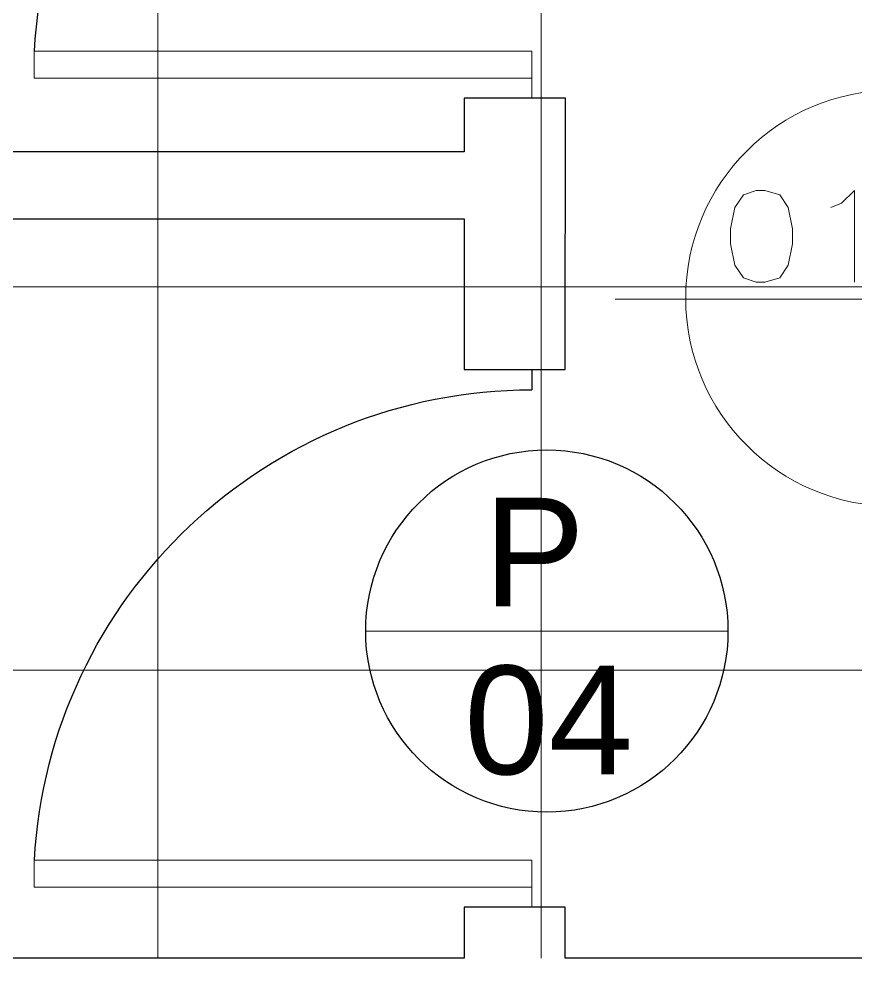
# Model space of a CAD drawing. Extents: x 3377 to 3790, y 1673 to 1846.
# Drawn here: x 3555.79 to 3556.944, y 1747.073 to 1748.404 of the extents above; entities that cross this region are included whole.
import ezdxf
from ezdxf.enums import TextEntityAlignment as Align

# ---------------------------------------------------------------- set-up
doc = ezdxf.new("R2010")
doc.units = 0
doc.header["$LTSCALE"] = 2
for name, color, linetype, lineweight in [('. hachura', 8, 'Continuous', 0), ('. TEXTO', 7, 'Continuous', 0), ('VETRATE_sez_vetro', 151, 'Continuous', 5)]:
    doc.layers.add(name, color=color, linetype=linetype, lineweight=lineweight)
for name, color, linetype in [('A-PARED', 4, 'Continuous'), ('F-VT-GREIDE', 6, 'Continuous'), ('PDF9_I-DETALHES', 7, 'Continuous'), ('PROIEZIONI_finissime', 251, 'Continuous')]:
    doc.layers.add(name, color=color, linetype=linetype)
doc.styles.add('REGUA-80', font='arial.ttf', dxfattribs={"height": 0.005})

# ---------------------------------------------------------------- blocks, each defined once
blk = doc.blocks.new('A$Cf38367bd')
at = {"layer": '. hachura', "ltscale": 10}
h = blk.add_hatch(dxfattribs=at)
h.set_pattern_fill('_USER', color=256, scale=0.57, style=0, double=1, pattern_type=0)
h.set_pattern_definition([(360, (3.3001, 9), (2e-16, 0.57), []), (90, (3.3001, 9), (-0.57, 1e-16), [])])
h.paths.add_polyline_path([(0.1502, 9), (0.1502, 12.5), (3.3001, 12.5), (3.3001, 9)])
at = {"layer": 'A-PARED'}
blk.add_lwpolyline([(3.4501, 8.7429), (3.4501, 9.1071), (3.3001, 9.1071), (3.3001, 9), (1.8001, 9), (1.8001, 9.0758), (1.6501, 9.0758), (1.6501, 9), (0.1502, 9), (0.1501, 10.1), (1.6501, 10.1), (1.6501, 9.8759), (1.8001, 9.8759), (1.8005, 10.2795), (1.6501, 10.2795), (1.6501, 10.2), (0.1501, 10.1998), (0.15, 11.3), (1.6501, 11.3), (1.6501, 11.0795), (1.8, 11.0795), (1.7999, 11.4795)], dxfattribs=at)
at = {"layer": 'PROIEZIONI_finissime', "extrusion": (-1.22461e-16, 1.21952e-32, -1)}
blk.add_line((1.7505, 9.8758), (1.7505, 9.8458), dxfattribs=at)
for centre in [(-1.7514, 10.3074), (-1.7514, 9.1038)]:
    blk.add_arc(centre, 0.742, 3.2473, 89.935, dxfattribs=at)
at = {"layer": 'VETRATE_sez_vetro', "extrusion": (-1.22461e-16, 1.21952e-32, -1)}
for p, q in [((1.7505, 10.3495), (1.0105, 10.3495)), ((1.7505, 10.2795), (1.7505, 10.3495)), ((1.7505, 10.3095), (1.0105, 10.3095)), ((1.7505, 9.1458), (1.0105, 9.1458)), ((1.7505, 9.0758), (1.7505, 9.1458)), ((1.7505, 9.1058), (1.0105, 9.1058))]:
    blk.add_line(p, q, dxfattribs=at)
at = {"layer": 'VETRATE_sez_vetro'}
for p, q in [((1.0105, 10.3495), (1.0105, 10.3095)), ((1.0105, 9.1458), (1.0105, 9.1058))]:
    blk.add_line(p, q, dxfattribs=at)
blk = doc.blocks.new('A$C57b32a41')
at = {"layer": 'PDF9_I-DETALHES', "color": 1, "lineweight": 9}
for points in [[(0.383, 0), (0.383, 0.769)], [(0.2976, 0.5126), (0.3123, 0.5185), (0.33, 0.5362), (0.33, 0.4095)], [(0.5333, 0.5097), (0.5333, 0.5185), (0.5392, 0.5303), (0.5451, 0.5362), (0.5568, 0.5421), (0.5804, 0.5421), (0.5922, 0.5362), (0.5981, 0.5303), (0.6069, 0.5185), (0.6069, 0.5038), (0.5981, 0.492), (0.5863, 0.4743), (0.5274, 0.4125), (0.6128, 0.4125)], [(0, 0.386), (0.766, 0.386)], [(0.5392, 0.3359), (0.5509, 0.3418), (0.5686, 0.3624), (0.5686, 0.2328)]]:
    blk.add_lwpolyline(points, dxfattribs=at)
for points in [[(0.1945, 0.5362), (0.1768, 0.5303), (0.165, 0.5126), (0.1591, 0.4832), (0.1591, 0.4626), (0.165, 0.4331), (0.1768, 0.4154), (0.1945, 0.4095), (0.2062, 0.4095), (0.2269, 0.4154), (0.2386, 0.4331), (0.2445, 0.4626), (0.2445, 0.4832), (0.2386, 0.5126), (0.2269, 0.5303), (0.2062, 0.5362)], [(0.4419, 0.5421), (0.4213, 0.5362), (0.4095, 0.5185), (0.4036, 0.4861), (0.4036, 0.4684), (0.4095, 0.439), (0.4213, 0.4184), (0.4419, 0.4125), (0.4537, 0.4125), (0.4714, 0.4184), (0.4832, 0.439), (0.4891, 0.4684), (0.4891, 0.4861), (0.4832, 0.5185), (0.4714, 0.5362), (0.4537, 0.5421)], [(0.436, 0.3624), (0.4184, 0.3535), (0.4066, 0.3359), (0.3977, 0.3064), (0.3977, 0.2887), (0.4066, 0.2563), (0.4184, 0.2386), (0.436, 0.2328), (0.4478, 0.2328), (0.4655, 0.2386), (0.4773, 0.2563), (0.4832, 0.2887), (0.4832, 0.3064), (0.4773, 0.3359), (0.4655, 0.3535), (0.4478, 0.3624)]]:
    blk.add_lwpolyline(points, close=True, dxfattribs=at)
blk.add_circle((0.3845, 0.3874), 0.2873, dxfattribs=at)

msp = doc.modelspace()

# ---------------------------------------------------------------- linework, layer by layer
at = {"layer": '. TEXTO', "color": 1}
msp.add_line((3556.2677, 1747.5595), (3556.7677, 1747.5595), dxfattribs=at)
at = {"color": 1}
msp.add_circle((3556.5177, 1747.5595), 0.25, dxfattribs=at)

# ---------------------------------------------------------------- block references
at = {"layer": 'F-VT-GREIDE', "xscale": 0.9279707071416609, "yscale": 0.9279707071416609, "zscale": 0.9279707071416609, "rotation": 359.9998069263055}
msp.add_blockref('A$Cf38367bd', (3554.8725, 1738.7561), dxfattribs=at)
at = {"layer": 'F-VT-GREIDE'}
msp.add_blockref('A$C57b32a41', (3556.6122, 1747.6317), dxfattribs=at)

# ---------------------------------------------------------------- texts
at = {"layer": '. TEXTO', "color": 3, "style": 'REGUA-80'}
for tag, p in [('P', (3556.5004, 1747.5935)), ('04', (3556.5201, 1747.3617))]:
    msp.add_attdef(tag, text='', height=0.15, dxfattribs=at).set_placement(p, align=Align.CENTER)

doc.saveas('drawing.dxf')
